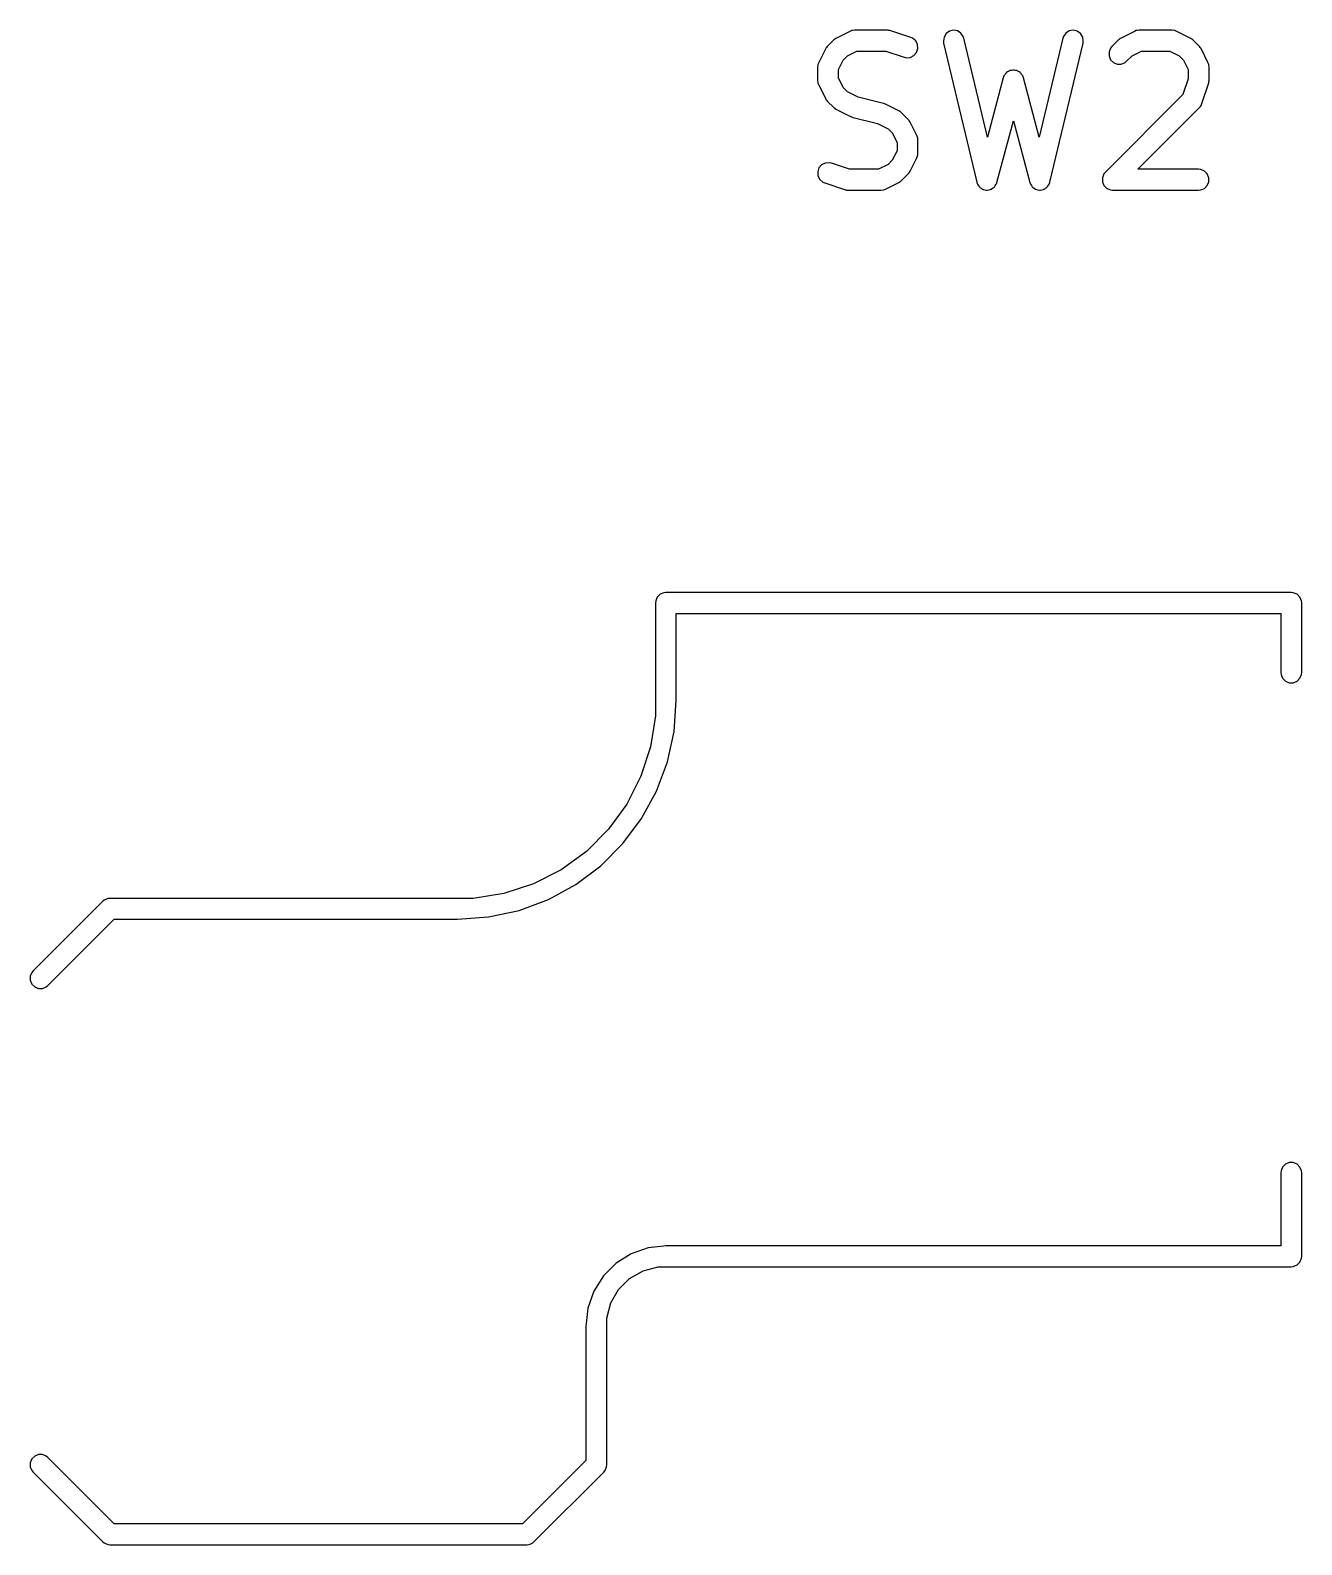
# Model space of a CAD drawing. Extents: x -250.2 to -163.2, y -135.8 to -75.4.
# Drawn here: x -192.94 to -183.79, y -86.27 to -75.38 of the extents above; entities that cross this region are included whole.
import ezdxf

# ---------------------------------------------------------------- set-up
doc = ezdxf.new("R2010")
doc.units = 0
doc.layers.add('BLACK', color=7, linetype='CONTINUOUS')

msp = doc.modelspace()

# ---------------------------------------------------------------- linework, layer by layer
at = {"layer": 'BLACK', "linetype": 'CONTINUOUS'}
for p, q in [((-187.046397, -75.387737), (-187.141635, -75.435356)), ((-187.032665, -75.382482), (-187.046397, -75.387737)), ((-187.029977, -75.382291), (-187.032665, -75.382482)), ((-187.027488, -75.38126), (-187.029977, -75.382291)), ((-187.012856, -75.379819), (-187.027488, -75.38126)), ((-186.774761, -75.379819), (-187.012856, -75.379819)), ((-186.767354, -75.380548), (-186.774761, -75.379819)), ((-186.76538, -75.380408), (-186.767354, -75.380548)), ((-186.762782, -75.380998), (-186.76538, -75.380408)), ((-186.760129, -75.38126), (-186.762782, -75.380998)), ((-186.758298, -75.382018), (-186.760129, -75.38126)), ((-186.751043, -75.383668), (-186.758298, -75.382018)), ((-186.608187, -75.431287), (-186.751043, -75.383668)), ((-186.329842, -75.386649), (-186.353549, -75.403806)), ((-186.301374, -75.379871), (-186.329842, -75.386649)), ((-186.272479, -75.384504), (-186.301374, -75.379871)), ((-186.247557, -75.39984), (-186.272479, -75.384504)), ((-185.467519, -75.384504), (-185.492441, -75.39984)), ((-185.438624, -75.379871), (-185.467519, -75.384504)), ((-185.410156, -75.386649), (-185.438624, -75.379871)), ((-185.386449, -75.403806), (-185.410156, -75.386649)), ((-184.998778, -75.387737), (-185.094016, -75.435356)), ((-184.985046, -75.382482), (-184.998778, -75.387737)), ((-184.982358, -75.382291), (-184.985046, -75.382482)), ((-184.979869, -75.38126), (-184.982358, -75.382291)), ((-184.965237, -75.379819), (-184.979869, -75.38126)), ((-184.727142, -75.379819), (-184.965237, -75.379819)), ((-184.71251, -75.38126), (-184.727142, -75.379819)), ((-184.710021, -75.38229), (-184.71251, -75.38126)), ((-184.707332, -75.382482), (-184.710021, -75.38229)), ((-184.693601, -75.387737), (-184.707332, -75.382482)), ((-184.598363, -75.435356), (-184.693601, -75.387737)), ((-187.213464, -75.502773), (-187.214963, -75.504073)), ((-187.208746, -75.497024), (-187.213464, -75.502773)), ((-187.161127, -75.449405), (-187.208746, -75.497024)), ((-187.155377, -75.444686), (-187.161127, -75.449405)), ((-187.154078, -75.443188), (-187.155377, -75.444686)), ((-187.151818, -75.441766), (-187.154078, -75.443188)), ((-187.149762, -75.440078), (-187.151818, -75.441766)), ((-187.147934, -75.43932), (-187.149762, -75.440078)), ((-187.141635, -75.435356), (-187.147934, -75.43932)), ((-186.594761, -75.437281), (-186.608187, -75.431287)), ((-186.572654, -75.456455), (-186.594761, -75.437281)), ((-186.559568, -75.482628), (-186.572654, -75.456455)), ((-186.557493, -75.511818), (-186.559568, -75.482628)), ((-186.368885, -75.428728), (-186.373518, -75.457623)), ((-186.373518, -75.457623), (-186.37153, -75.47219)), ((-186.37153, -75.47219), (-186.133435, -76.472191)), ((-186.353549, -75.403806), (-186.368885, -75.428728)), ((-186.2304, -75.423547), (-186.247557, -75.39984)), ((-186.22561, -75.437447), (-186.2304, -75.423547)), ((-186.056358, -76.148303), (-186.22561, -75.437447)), ((-185.514388, -75.437447), (-185.683639, -76.148303)), ((-185.606563, -76.472191), (-185.368468, -75.472191)), ((-185.509598, -75.423547), (-185.514388, -75.437447)), ((-185.492441, -75.39984), (-185.509598, -75.423547)), ((-185.371113, -75.428728), (-185.386449, -75.403806)), ((-185.36648, -75.457623), (-185.371113, -75.428728)), ((-185.368468, -75.472191), (-185.36648, -75.457623)), ((-185.161127, -75.497024), (-185.170454, -75.508389)), ((-185.113508, -75.449405), (-185.161127, -75.497024)), ((-185.107758, -75.444686), (-185.113508, -75.449405)), ((-185.106459, -75.443188), (-185.107758, -75.444686)), ((-185.104199, -75.441766), (-185.106459, -75.443188)), ((-185.102143, -75.440078), (-185.104199, -75.441766)), ((-185.100315, -75.43932), (-185.102143, -75.440078)), ((-185.094016, -75.435356), (-185.100315, -75.43932)), ((-184.592063, -75.43932), (-184.598363, -75.435356)), ((-184.590236, -75.440078), (-184.592063, -75.43932)), ((-184.588179, -75.441766), (-184.590236, -75.440078)), ((-184.58592, -75.443188), (-184.588179, -75.441766)), ((-184.58462, -75.444686), (-184.58592, -75.443188)), ((-184.578871, -75.449405), (-184.58462, -75.444686)), ((-184.531252, -75.497024), (-184.578871, -75.449405)), ((-184.526533, -75.502773), (-184.531252, -75.497024)), ((-184.525035, -75.504073), (-184.526533, -75.502773)), ((-187.270414, -75.611754), (-187.275669, -75.625485)), ((-187.222795, -75.516516), (-187.270414, -75.611754)), ((-187.21883, -75.510216), (-187.222795, -75.516516)), ((-187.218073, -75.508389), (-187.21883, -75.510216)), ((-187.216384, -75.506332), (-187.218073, -75.508389)), ((-187.214963, -75.504073), (-187.216384, -75.506332)), ((-187.128332, -75.663), (-187.094074, -75.594484)), ((-187.094074, -75.594484), (-187.063667, -75.564077)), ((-187.063667, -75.564077), (-186.995151, -75.529819)), ((-186.995151, -75.529819), (-186.786931, -75.529819)), ((-186.786931, -75.529819), (-186.655621, -75.573589)), ((-186.655621, -75.573589), (-186.641284, -75.576849)), ((-186.641284, -75.576849), (-186.612094, -75.574774)), ((-186.612094, -75.574774), (-186.585921, -75.561688)), ((-186.585921, -75.561688), (-186.566747, -75.539581)), ((-186.566747, -75.539581), (-186.557493, -75.511818)), ((-185.170454, -75.508389), (-185.181653, -75.535425)), ((-185.181653, -75.535425), (-185.181653, -75.564688)), ((-185.181653, -75.564688), (-185.170454, -75.591724)), ((-185.170454, -75.591724), (-185.149761, -75.612417)), ((-185.149761, -75.612417), (-185.122725, -75.623616)), ((-185.093462, -75.623616), (-185.066426, -75.612417)), ((-185.066426, -75.612417), (-185.055061, -75.60309)), ((-185.055061, -75.60309), (-185.016048, -75.564077)), ((-185.016048, -75.564077), (-184.947532, -75.529819)), ((-184.947532, -75.529819), (-184.744847, -75.529819)), ((-184.744847, -75.529819), (-184.676331, -75.564077)), ((-184.676331, -75.564077), (-184.645924, -75.594484)), ((-184.645924, -75.594484), (-184.611666, -75.663)), ((-184.523613, -75.506332), (-184.525035, -75.504073)), ((-184.521925, -75.508389), (-184.523613, -75.506332)), ((-184.521167, -75.510216), (-184.521925, -75.508389)), ((-184.517203, -75.516516), (-184.521167, -75.510216)), ((-184.469584, -75.611754), (-184.517203, -75.516516)), ((-184.464329, -75.625486), (-184.469584, -75.611754)), ((-187.276891, -75.630663), (-187.278332, -75.645295)), ((-187.278332, -75.645295), (-187.278332, -75.740533)), ((-187.27586, -75.628174), (-187.276891, -75.630663)), ((-187.275669, -75.625485), (-187.27586, -75.628174)), ((-187.128332, -75.722828), (-187.128332, -75.663)), ((-185.942467, -75.721208), (-186.056358, -76.148303)), ((-185.941181, -75.71778), (-185.942467, -75.721208)), ((-185.94099, -75.716339), (-185.941181, -75.71778)), ((-185.939998, -75.714626), (-185.94099, -75.716339)), ((-185.937304, -75.707442), (-185.939998, -75.714626)), ((-185.931289, -75.699583), (-185.937304, -75.707442)), ((-185.926328, -75.691015), (-185.931289, -75.699583)), ((-185.922469, -75.688061), (-185.926328, -75.691015)), ((-185.919517, -75.684204), (-185.922469, -75.688061)), ((-185.910952, -75.679245), (-185.919517, -75.684204)), ((-185.90309, -75.673227), (-185.910952, -75.679245)), ((-185.898393, -75.671974), (-185.90309, -75.673227)), ((-185.894192, -75.669542), (-185.898393, -75.671974)), ((-185.884385, -75.668239), (-185.894192, -75.669542)), ((-185.874815, -75.665687), (-185.884385, -75.668239)), ((-185.869996, -75.666327), (-185.874815, -75.665687)), ((-185.865184, -75.665688), (-185.869996, -75.666327)), ((-185.855623, -75.668237), (-185.865184, -75.665688)), ((-185.845806, -75.669542), (-185.855623, -75.668237)), ((-185.8416, -75.671976), (-185.845806, -75.669542)), ((-185.836908, -75.673228), (-185.8416, -75.671976)), ((-185.829048, -75.679243), (-185.836908, -75.673228)), ((-185.820481, -75.684204), (-185.829048, -75.679243)), ((-185.817527, -75.688062), (-185.820481, -75.684204)), ((-185.81367, -75.691015), (-185.817527, -75.688062)), ((-185.808711, -75.69958), (-185.81367, -75.691015)), ((-185.802694, -75.707441), (-185.808711, -75.69958)), ((-185.799997, -75.71463), (-185.802694, -75.707441)), ((-185.799008, -75.71634), (-185.799997, -75.71463)), ((-185.798816, -75.717779), (-185.799008, -75.71634)), ((-185.797531, -75.721208), (-185.798816, -75.717779)), ((-185.683639, -76.148303), (-185.797531, -75.721208)), ((-185.122725, -75.623616), (-185.093462, -75.623616)), ((-184.611666, -75.663), (-184.611666, -75.728362)), ((-184.464138, -75.628173), (-184.464329, -75.625486)), ((-184.463107, -75.630663), (-184.464138, -75.628173)), ((-184.461666, -75.645295), (-184.463107, -75.630663)), ((-184.461666, -75.740533), (-184.461666, -75.645295)), ((-187.278332, -75.740533), (-187.276891, -75.755165)), ((-187.276891, -75.755165), (-187.27586, -75.757653)), ((-187.27586, -75.757653), (-187.275669, -75.760343)), ((-187.275669, -75.760343), (-187.270414, -75.774074)), ((-187.270414, -75.774074), (-187.222795, -75.869312)), ((-187.094074, -75.791344), (-187.128332, -75.722828)), ((-187.063667, -75.821751), (-187.094074, -75.791344)), ((-186.98668, -75.860244), (-187.063667, -75.821751)), ((-184.611666, -75.728362), (-184.649837, -75.842876)), ((-184.513134, -75.907107), (-184.465515, -75.76425)), ((-184.465515, -75.76425), (-184.463865, -75.756996)), ((-184.463865, -75.756996), (-184.463107, -75.755165)), ((-184.463107, -75.755165), (-184.462845, -75.75251)), ((-184.462845, -75.75251), (-184.462255, -75.749913)), ((-184.462395, -75.747938), (-184.461666, -75.740533)), ((-184.462255, -75.749913), (-184.462395, -75.747938)), ((-187.222795, -75.869312), (-187.21883, -75.875611)), ((-187.21883, -75.875611), (-187.218073, -75.877439)), ((-187.218073, -75.877439), (-187.216384, -75.879495)), ((-187.216384, -75.879495), (-187.214963, -75.881755)), ((-187.214963, -75.881755), (-187.213464, -75.883054)), ((-187.213464, -75.883054), (-187.208746, -75.888804)), ((-187.208746, -75.888804), (-187.161127, -75.936423)), ((-187.161127, -75.936423), (-187.155377, -75.941141)), ((-186.80419, -75.905867), (-186.98668, -75.860244)), ((-186.80311, -75.906252), (-186.80419, -75.905867)), ((-186.80257, -75.906291), (-186.80311, -75.906252)), ((-186.79648, -75.908621), (-186.80257, -75.906291)), ((-186.790344, -75.910814), (-186.79648, -75.908621)), ((-186.789908, -75.911136), (-186.790344, -75.910814)), ((-186.788839, -75.911546), (-186.789908, -75.911136)), ((-186.693601, -75.959165), (-186.788839, -75.911546)), ((-184.649837, -75.842876), (-185.208746, -76.401786)), ((-184.974647, -76.379819), (-184.531252, -75.936423)), ((-184.531252, -75.936423), (-184.521925, -75.925058)), ((-184.521925, -75.925058), (-184.520893, -75.922567)), ((-184.520893, -75.922567), (-184.519128, -75.920532)), ((-184.519128, -75.920532), (-184.513134, -75.907107)), ((-187.155377, -75.941141), (-187.154078, -75.94264)), ((-187.154078, -75.94264), (-187.151818, -75.944061)), ((-187.151818, -75.944061), (-187.149762, -75.94575)), ((-187.149762, -75.94575), (-187.147934, -75.946507)), ((-187.147934, -75.946507), (-187.141635, -75.950472)), ((-187.141635, -75.950472), (-187.046397, -75.998091)), ((-187.046397, -75.998091), (-187.045327, -75.9985)), ((-187.045327, -75.9985), (-187.044892, -75.998823)), ((-187.044892, -75.998823), (-187.038746, -76.001018)), ((-187.038746, -76.001018), (-187.032665, -76.003346)), ((-187.032665, -76.003346), (-187.032125, -76.003384)), ((-187.032125, -76.003384), (-187.031046, -76.00377)), ((-187.031046, -76.00377), (-186.848556, -76.049392)), ((-186.687301, -75.963129), (-186.693601, -75.959165)), ((-186.685474, -75.963887), (-186.687301, -75.963129)), ((-186.683417, -75.965575), (-186.685474, -75.963887)), ((-186.681158, -75.966997), (-186.683417, -75.965575)), ((-186.679858, -75.968495), (-186.681158, -75.966997)), ((-186.674109, -75.973214), (-186.679858, -75.968495)), ((-186.62649, -76.020833), (-186.674109, -75.973214)), ((-186.621771, -76.026582), (-186.62649, -76.020833)), ((-186.620273, -76.027882), (-186.621771, -76.026582)), ((-186.618851, -76.030141), (-186.620273, -76.027882)), ((-186.617163, -76.032198), (-186.618851, -76.030141)), ((-186.616405, -76.034025), (-186.617163, -76.032198)), ((-186.612441, -76.040325), (-186.616405, -76.034025)), ((-186.564822, -76.135563), (-186.612441, -76.040325)), ((-185.988007, -76.474144), (-185.869998, -76.031613)), ((-185.869998, -76.031613), (-185.751991, -76.474144)), ((-186.848556, -76.049392), (-186.771569, -76.087886)), ((-186.771569, -76.087886), (-186.741162, -76.118293)), ((-186.741162, -76.118293), (-186.706904, -76.186809)), ((-186.559567, -76.149295), (-186.564822, -76.135563)), ((-186.559376, -76.151982), (-186.559567, -76.149295)), ((-186.558345, -76.154472), (-186.559376, -76.151982)), ((-186.556904, -76.169104), (-186.558345, -76.154472)), ((-186.706904, -76.246637), (-186.741162, -76.315153)), ((-186.706904, -76.186809), (-186.706904, -76.246637)), ((-186.558345, -76.278974), (-186.556904, -76.264342)), ((-186.556904, -76.264342), (-186.556904, -76.169104)), ((-187.268489, -76.370058), (-187.277743, -76.39782)), ((-187.249315, -76.34795), (-187.268489, -76.370058)), ((-187.223141, -76.334864), (-187.249315, -76.34795)), ((-187.193951, -76.332789), (-187.223141, -76.334864)), ((-187.179614, -76.336049), (-187.193951, -76.332789)), ((-187.048305, -76.379819), (-187.179614, -76.336049)), ((-186.771569, -76.345561), (-186.840085, -76.379819)), ((-186.741162, -76.315153), (-186.771569, -76.345561)), ((-186.612441, -76.393121), (-186.564822, -76.297883)), ((-186.564822, -76.297883), (-186.559567, -76.284151)), ((-186.559567, -76.284151), (-186.559376, -76.281463)), ((-186.559376, -76.281463), (-186.558345, -76.278974)), ((-187.277743, -76.39782), (-187.275668, -76.42701)), ((-187.275668, -76.42701), (-187.262581, -76.453183)), ((-187.262581, -76.453183), (-187.240474, -76.472357)), ((-187.240474, -76.472357), (-187.227049, -76.478351)), ((-187.227049, -76.478351), (-187.084192, -76.52597)), ((-186.840085, -76.379819), (-187.048305, -76.379819)), ((-186.788839, -76.521901), (-186.693601, -76.474282)), ((-186.693601, -76.474282), (-186.687301, -76.470317)), ((-186.687301, -76.470317), (-186.685474, -76.46956)), ((-186.685474, -76.46956), (-186.683417, -76.467872)), ((-186.683417, -76.467872), (-186.681158, -76.46645)), ((-186.681158, -76.46645), (-186.679857, -76.46495)), ((-186.679857, -76.46495), (-186.674108, -76.460232)), ((-186.674108, -76.460232), (-186.626489, -76.412612)), ((-186.626489, -76.412612), (-186.621771, -76.406863)), ((-186.621771, -76.406863), (-186.620273, -76.405564)), ((-186.620273, -76.405564), (-186.618851, -76.403305)), ((-186.618851, -76.403305), (-186.617162, -76.401247)), ((-186.617162, -76.401247), (-186.616404, -76.399417)), ((-186.616404, -76.399417), (-186.612441, -76.393121)), ((-186.133435, -76.472191), (-186.131705, -76.477209)), ((-186.131705, -76.477209), (-186.131466, -76.479013)), ((-186.131466, -76.479013), (-186.130522, -76.480642)), ((-186.130522, -76.480642), (-186.128645, -76.486091)), ((-185.99317, -76.487911), (-185.991144, -76.482509)), ((-185.991144, -76.482509), (-185.99016, -76.48091)), ((-185.99016, -76.48091), (-185.989872, -76.479119)), ((-185.989872, -76.479119), (-185.988007, -76.474144)), ((-185.751991, -76.474144), (-185.750125, -76.479118)), ((-185.750125, -76.479118), (-185.749838, -76.48091)), ((-185.749838, -76.48091), (-185.748853, -76.48251)), ((-185.748853, -76.48251), (-185.746828, -76.48791)), ((-185.611353, -76.486091), (-185.609474, -76.48064)), ((-185.609474, -76.48064), (-185.608532, -76.479012)), ((-185.608532, -76.479012), (-185.608292, -76.47721)), ((-185.608292, -76.47721), (-185.606563, -76.472191)), ((-185.218074, -76.413151), (-185.229272, -76.440188)), ((-185.229272, -76.440188), (-185.229272, -76.469451)), ((-185.229272, -76.469451), (-185.218073, -76.496487)), ((-185.208746, -76.401786), (-185.218074, -76.413151)), ((-184.536666, -76.379819), (-184.974647, -76.379819)), ((-184.522034, -76.38126), (-184.536666, -76.379819)), ((-184.494998, -76.392459), (-184.522034, -76.38126)), ((-184.474306, -76.413151), (-184.494998, -76.392459)), ((-184.463107, -76.440187), (-184.474306, -76.413151)), ((-184.474306, -76.496487), (-184.463107, -76.469451)), ((-184.463107, -76.469451), (-184.463107, -76.440187)), ((-187.084192, -76.52597), (-187.076938, -76.527619)), ((-187.076938, -76.527619), (-187.075107, -76.528378)), ((-187.075107, -76.528378), (-187.072452, -76.528639)), ((-187.072452, -76.528639), (-187.069855, -76.52923)), ((-187.069855, -76.52923), (-187.06788, -76.529089)), ((-187.06788, -76.529089), (-187.060475, -76.529819)), ((-187.060475, -76.529819), (-186.82238, -76.529819)), ((-186.82238, -76.529819), (-186.807748, -76.528378)), ((-186.807748, -76.528378), (-186.805259, -76.527347)), ((-186.805259, -76.527347), (-186.80257, -76.527156)), ((-186.80257, -76.527156), (-186.788839, -76.521901)), ((-186.128645, -76.486091), (-186.122259, -76.494914)), ((-186.122259, -76.494914), (-186.116804, -76.504337)), ((-186.116804, -76.504337), (-186.113746, -76.506677)), ((-186.113746, -76.506677), (-186.111488, -76.509798)), ((-186.111488, -76.509798), (-186.102216, -76.515503)), ((-186.102216, -76.515503), (-186.093566, -76.522125)), ((-186.093566, -76.522125), (-186.089842, -76.523118)), ((-186.089842, -76.523118), (-186.086566, -76.525134)), ((-186.086566, -76.525134), (-186.075822, -76.526856)), ((-186.075822, -76.526856), (-186.065291, -76.529665)), ((-186.065291, -76.529665), (-186.061472, -76.529157)), ((-186.061472, -76.529157), (-186.057671, -76.529767)), ((-186.057671, -76.529767), (-186.047075, -76.527244)), ((-186.047075, -76.527244), (-186.036282, -76.52581)), ((-186.036282, -76.52581), (-186.03295, -76.523881)), ((-186.03295, -76.523881), (-186.029203, -76.522989)), ((-186.029203, -76.522989), (-186.020378, -76.516602)), ((-186.020378, -76.516602), (-186.010957, -76.511148)), ((-186.010957, -76.511148), (-186.008616, -76.50809)), ((-186.008616, -76.50809), (-186.005496, -76.505832)), ((-186.005496, -76.505832), (-185.99979, -76.496559)), ((-185.99979, -76.496559), (-185.99317, -76.487911)), ((-185.746828, -76.48791), (-185.740209, -76.496556)), ((-185.740209, -76.496556), (-185.734502, -76.505832)), ((-185.734502, -76.505832), (-185.731381, -76.50809)), ((-185.731381, -76.50809), (-185.729041, -76.511148)), ((-185.729041, -76.511148), (-185.719619, -76.516602)), ((-185.719619, -76.516602), (-185.710795, -76.522989)), ((-185.710795, -76.522989), (-185.707047, -76.523881)), ((-185.707047, -76.523881), (-185.703716, -76.52581)), ((-185.703716, -76.52581), (-185.692925, -76.527243)), ((-185.692925, -76.527243), (-185.682327, -76.529767)), ((-185.682327, -76.529767), (-185.678523, -76.529157)), ((-185.678523, -76.529157), (-185.674708, -76.529664)), ((-185.674708, -76.529664), (-185.664186, -76.526858)), ((-185.664186, -76.526858), (-185.653432, -76.525134)), ((-185.653432, -76.525134), (-185.650152, -76.523116)), ((-185.650152, -76.523116), (-185.646432, -76.522124)), ((-185.646432, -76.522124), (-185.637785, -76.515505)), ((-185.637785, -76.515505), (-185.62851, -76.509798)), ((-185.62851, -76.509798), (-185.626251, -76.506677)), ((-185.626251, -76.506677), (-185.623194, -76.504337)), ((-185.623194, -76.504337), (-185.617739, -76.494915)), ((-185.617739, -76.494915), (-185.611353, -76.486091)), ((-185.218073, -76.496487), (-185.197381, -76.51718)), ((-185.197381, -76.51718), (-185.183355, -76.522989)), ((-185.183355, -76.522989), (-185.170345, -76.528378)), ((-185.170345, -76.528378), (-185.155713, -76.529819)), ((-185.155713, -76.529819), (-184.536666, -76.529819)), ((-184.536666, -76.529819), (-184.522034, -76.528378)), ((-184.522034, -76.528378), (-184.494998, -76.517179)), ((-184.494998, -76.517179), (-184.474306, -76.496487)), ((-188.37, -79.425), (-188.384632, -79.426441)), ((-183.87, -79.425), (-188.37, -79.425)), ((-183.855368, -79.426441), (-183.87, -79.425)), ((-188.443559, -79.485368), (-188.445, -79.5)), ((-188.445, -79.5), (-188.445, -80.2)), ((-188.43236, -79.458332), (-188.443559, -79.485368)), ((-188.411668, -79.43764), (-188.43236, -79.458332)), ((-188.384632, -79.426441), (-188.411668, -79.43764)), ((-183.828332, -79.43764), (-183.855368, -79.426441)), ((-183.80764, -79.458332), (-183.828332, -79.43764)), ((-183.796441, -79.485368), (-183.80764, -79.458332)), ((-183.795, -79.5), (-183.796441, -79.485368)), ((-183.795, -80), (-183.795, -79.5)), ((-188.295, -80.2), (-188.295, -79.575)), ((-188.295, -79.575), (-183.945, -79.575)), ((-183.945, -79.575), (-183.945, -80)), ((-183.945, -80), (-183.943559, -80.014632)), ((-183.943559, -80.014632), (-183.93236, -80.041668)), ((-183.93236, -80.041668), (-183.911668, -80.06236)), ((-183.911668, -80.06236), (-183.884632, -80.073559)), ((-183.884632, -80.073559), (-183.855368, -80.073559)), ((-183.855368, -80.073559), (-183.828332, -80.06236)), ((-183.828332, -80.06236), (-183.80764, -80.041668)), ((-183.80764, -80.041668), (-183.796441, -80.014632)), ((-183.796441, -80.014632), (-183.795, -80)), ((-188.445, -80.2), (-188.445, -80.31215)), ((-188.311031, -80.424146), (-188.295, -80.2)), ((-188.445, -80.31215), (-188.480089, -80.533688)), ((-188.358799, -80.643729), (-188.311031, -80.424146)), ((-188.480089, -80.533688), (-188.549401, -80.74701)), ((-188.43733, -80.854279), (-188.358799, -80.643729)), ((-188.549401, -80.74701), (-188.651231, -80.946863)), ((-188.651231, -80.946863), (-188.783071, -81.128325)), ((-188.545026, -81.051509), (-188.43733, -80.854279)), ((-188.679694, -81.231406), (-188.545026, -81.051509)), ((-188.783071, -81.128325), (-188.941675, -81.286929)), ((-188.838594, -81.390306), (-188.679694, -81.231406)), ((-188.941675, -81.286929), (-189.123137, -81.418769)), ((-189.123137, -81.418769), (-189.32299, -81.520599)), ((-189.018491, -81.524974), (-188.838594, -81.390306)), ((-189.536312, -81.589911), (-189.75785, -81.625)), ((-189.32299, -81.520599), (-189.536312, -81.589911)), ((-189.215721, -81.63267), (-189.018491, -81.524974)), ((-192.423033, -81.646967), (-192.923033, -82.146967)), ((-192.411668, -81.63764), (-192.423033, -81.646967)), ((-192.384632, -81.626441), (-192.411668, -81.63764)), ((-192.37, -81.625), (-192.384632, -81.626441)), ((-189.87, -81.625), (-192.37, -81.625)), ((-189.75785, -81.625), (-189.87, -81.625)), ((-189.645854, -81.758969), (-189.426271, -81.711201)), ((-189.426271, -81.711201), (-189.215721, -81.63267)), ((-192.816967, -82.253033), (-192.338934, -81.775)), ((-192.338934, -81.775), (-189.87, -81.775)), ((-189.87, -81.775), (-189.645854, -81.758969)), ((-192.923033, -82.146967), (-192.932361, -82.158332)), ((-192.932361, -82.158332), (-192.943559, -82.185369)), ((-192.943559, -82.185369), (-192.943559, -82.214632)), ((-192.943559, -82.214632), (-192.932361, -82.241668)), ((-192.932361, -82.241668), (-192.911668, -82.262361)), ((-192.828332, -82.262361), (-192.816967, -82.253033)), ((-192.911668, -82.262361), (-192.884632, -82.273559)), ((-192.884632, -82.273559), (-192.855369, -82.273559)), ((-192.855369, -82.273559), (-192.828332, -82.262361)), ((-183.93236, -83.558332), (-183.943559, -83.585368)), ((-183.911668, -83.53764), (-183.93236, -83.558332)), ((-183.884632, -83.526441), (-183.911668, -83.53764)), ((-183.855368, -83.526441), (-183.884632, -83.526441)), ((-183.828332, -83.53764), (-183.855368, -83.526441)), ((-183.80764, -83.558332), (-183.828332, -83.53764)), ((-183.796441, -83.585368), (-183.80764, -83.558332)), ((-183.943559, -83.585368), (-183.945, -83.6)), ((-183.945, -83.6), (-183.945, -84.125)), ((-183.795, -83.6), (-183.796441, -83.585368)), ((-183.795, -84.2), (-183.795, -83.6)), ((-188.619483, -84.181943), (-188.728507, -84.250447)), ((-188.49795, -84.139416), (-188.619483, -84.181943)), ((-188.38532, -84.126726), (-188.49795, -84.139416)), ((-188.384632, -84.126441), (-188.38532, -84.126726)), ((-188.37, -84.125), (-188.384632, -84.126441)), ((-183.945, -84.125), (-188.37, -84.125)), ((-183.80764, -84.241668), (-183.796441, -84.214632)), ((-183.796441, -84.214632), (-183.795, -84.2)), ((-188.728507, -84.250447), (-188.819553, -84.341493)), ((-188.630956, -84.359916), (-188.534044, -84.303963)), ((-188.534044, -84.303963), (-188.425952, -84.275)), ((-188.425952, -84.275), (-188.37, -84.275)), ((-188.37, -84.275), (-183.87, -84.275)), ((-183.87, -84.275), (-183.855368, -84.273559)), ((-183.855368, -84.273559), (-183.828332, -84.26236)), ((-183.828332, -84.26236), (-183.80764, -84.241668)), ((-188.819553, -84.341493), (-188.888057, -84.450517)), ((-188.710084, -84.439044), (-188.630956, -84.359916)), ((-188.888057, -84.450517), (-188.930584, -84.57205)), ((-188.795, -84.644048), (-188.766037, -84.535956)), ((-188.766037, -84.535956), (-188.710084, -84.439044)), ((-188.930584, -84.57205), (-188.943273, -84.684679)), ((-188.795, -84.7), (-188.795, -84.644048)), ((-188.943559, -84.685368), (-188.945, -84.7)), ((-188.945, -84.7), (-188.945, -85.668934)), ((-188.943273, -84.684679), (-188.943559, -84.685368)), ((-188.795, -85.7), (-188.795, -84.7)), ((-192.884632, -85.626441), (-192.911668, -85.637639)), ((-192.855369, -85.626441), (-192.884632, -85.626441)), ((-192.828332, -85.637639), (-192.855369, -85.626441)), ((-192.932361, -85.658332), (-192.943559, -85.685368)), ((-192.943559, -85.685368), (-192.943559, -85.714631)), ((-192.943559, -85.714631), (-192.932361, -85.741668)), ((-192.911668, -85.637639), (-192.932361, -85.658332)), ((-192.932361, -85.741668), (-192.923033, -85.753033)), ((-192.816967, -85.646967), (-192.828332, -85.637639)), ((-192.338934, -86.125), (-192.816967, -85.646967)), ((-188.945, -85.668934), (-189.401066, -86.125)), ((-188.816967, -85.753033), (-188.80764, -85.741668)), ((-188.80764, -85.741668), (-188.796441, -85.714631)), ((-188.796441, -85.714631), (-188.795, -85.7)), ((-192.923033, -85.753033), (-192.423033, -86.253033)), ((-189.316967, -86.253033), (-188.816967, -85.753033)), ((-189.401066, -86.125), (-192.338934, -86.125)), ((-192.423033, -86.253033), (-192.411668, -86.26236)), ((-192.411668, -86.26236), (-192.384632, -86.273559)), ((-192.384632, -86.273559), (-192.37, -86.275)), ((-192.37, -86.275), (-189.37, -86.275)), ((-189.37, -86.275), (-189.355368, -86.273559)), ((-189.355368, -86.273559), (-189.347449, -86.270279)), ((-189.347449, -86.270279), (-189.328332, -86.262361)), ((-189.328332, -86.262361), (-189.316967, -86.253033))]:
    msp.add_line(p, q, dxfattribs=at)

doc.saveas('drawing.dxf')
